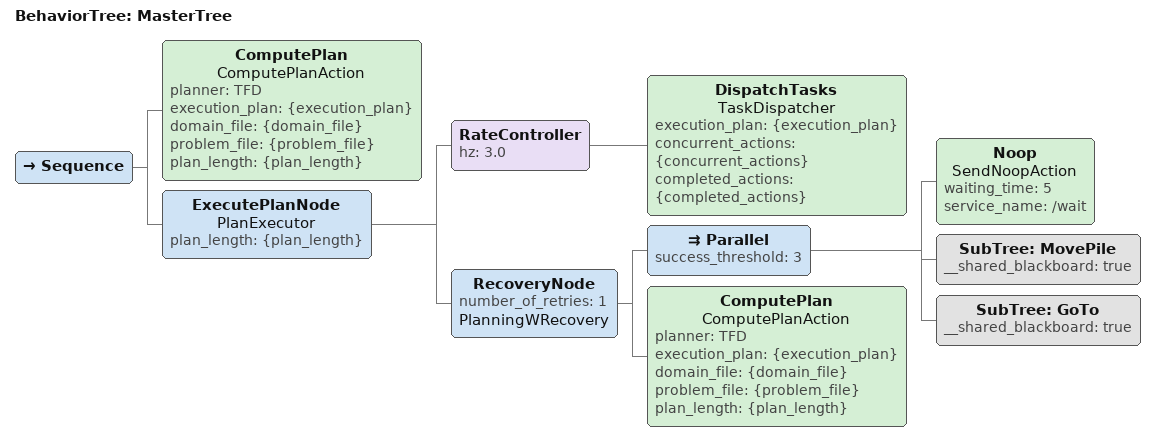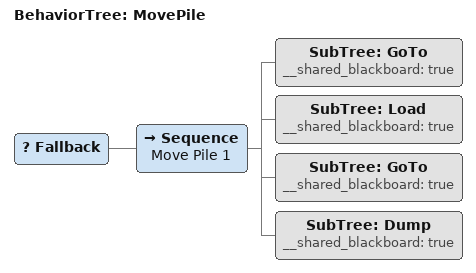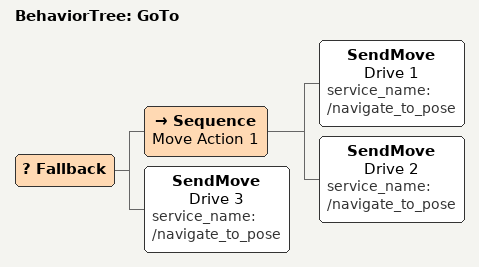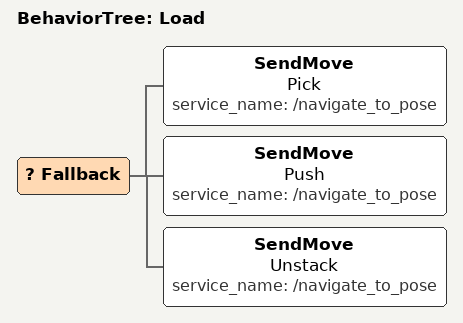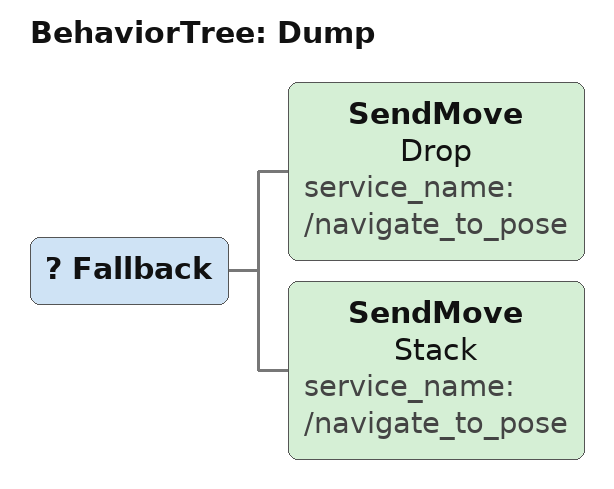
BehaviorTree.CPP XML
<!--
This Behavior Tree computes and executed a plan. If the plan failed, it has
  recovery actions to recompute a plan.
-->

<root main_tree_to_execute="MasterTree">

<BehaviorTree ID="MasterTree">
  <Sequence>
  <ComputePlan name="ComputePlanAction" planner="TFD" execution_plan="{execution_plan}" domain_file="{domain_file}" problem_file="{problem_file}" plan_length="{plan_length}"/>
  <ExecutePlanNode name="PlanExecutor" plan_length="{plan_length}">
  <RateController hz="3.0">
  <DispatchTasks name="TaskDispatcher"  execution_plan="{execution_plan}" concurrent_actions="{concurrent_actions}" completed_actions="{completed_actions}"/>
  </RateController>
  <RecoveryNode number_of_retries="1" name="PlanningWRecovery">
    <Parallel success_threshold="3">
        <Noop name="SendNoopAction" waiting_time="5" service_name="/wait"/>
        <SubTree ID="MovePile" __shared_blackboard="true"/>
        <SubTree ID="GoTo" __shared_blackboard="true"/>
    </Parallel>
    <ComputePlan name="ComputePlanAction" planner="TFD" execution_plan="{execution_plan}"  domain_file="{domain_file}" problem_file="{problem_file}" plan_length="{plan_length}"/>
  </RecoveryNode>
 </ExecutePlanNode>
  </Sequence>
</BehaviorTree>

<BehaviorTree ID="MovePile">
        <Fallback>
        <Sequence name= "Move Pile 1">
         <SubTree ID="GoTo" __shared_blackboard="true"/>
         <SubTree ID="Load" __shared_blackboard="true"/>
          <SubTree ID="GoTo" __shared_blackboard="true"/>
          <SubTree ID="Dump" __shared_blackboard="true"/>
        </Sequence>
        </Fallback>
</BehaviorTree>

<BehaviorTree ID="GoTo">
        <Fallback>
          <Sequence name="Move Action 1">
            <SendMove name="Drive 1" service_name="/navigate_to_pose"/>
            <SendMove name="Drive 2" service_name="/navigate_to_pose"/>
          </Sequence>
          <SendMove name="Drive 3" service_name="/navigate_to_pose"/>

        </Fallback>
</BehaviorTree>

<BehaviorTree ID="Load">
        <Fallback>
        <SendMove name="Pick" service_name="/navigate_to_pose"/>
        <SendMove name="Push"  service_name="/navigate_to_pose"/>
        <SendMove name="Unstack"  service_name="/navigate_to_pose"/>
        </Fallback>
</BehaviorTree>

<BehaviorTree ID="Dump">
        <Fallback>
        <SendMove name="Drop" service_name="/navigate_to_pose"/>
        <SendMove name="Stack"  service_name="/navigate_to_pose"/>
        </Fallback>
</BehaviorTree>

</root>
